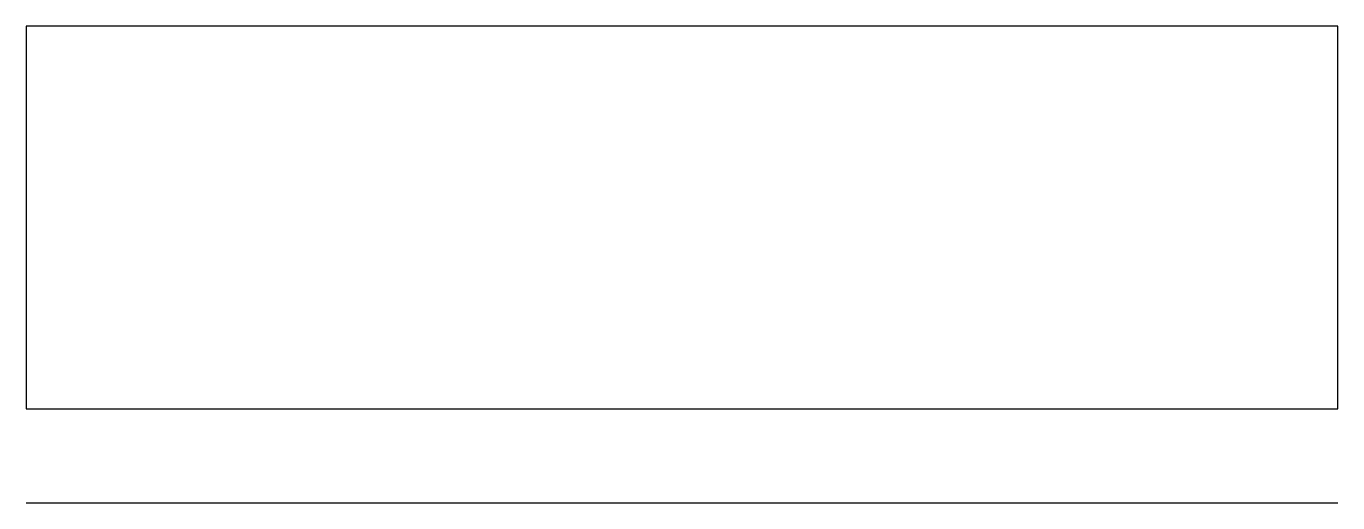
# Model space of a CAD drawing. Extents: x 2496 to 2914, y 2650 to 2802.
import ezdxf

# ---------------------------------------------------------------- set-up
doc = ezdxf.new("R2010")
doc.units = 0

msp = doc.modelspace()

# ---------------------------------------------------------------- linework, layer by layer
at = {"layer": 'COTA'}
msp.add_line((2496.5, 2650), (2914.5, 2650), dxfattribs=at)
at = {"layer": 'PAINEIS'}
msp.add_lwpolyline([(2496.5, 2680), (2914.5, 2680), (2914.5, 2802), (2496.5, 2802)], close=True, dxfattribs=at)

doc.saveas('drawing.dxf')
